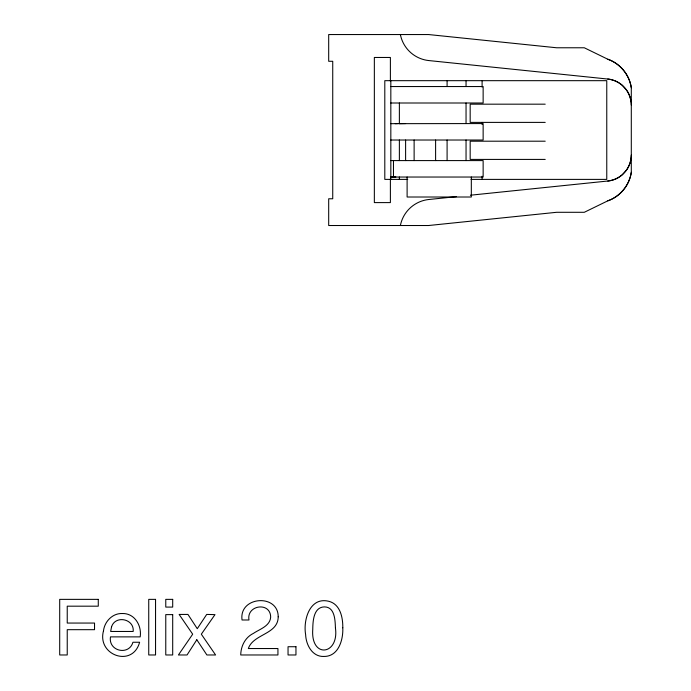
<?xml version="1.0" encoding="UTF-8"?>
<svg xmlns="http://www.w3.org/2000/svg" width="691" height="691" viewBox="0 0 691 691"><rect width="100%" height="100%" fill="white"/><g stroke="black" fill="none" stroke-linecap="round" stroke-linejoin="round"><path stroke-width="1.04" d="M470.433 195.208L607.795 181.025A26.94 26.413 90 0 0 622.254 174.771L626.53 170.029A25.921 25.42 -90 0 0 630.494 161.34L631.298 155M631.298 172.309C629.475 185.197 620.086 196.581 607.795 200.839L584.292 212.292L556.678 212.292L428.584 225.516L328.691 225.516L328.691 198.775L332.734 198.775L332.734 61.283L328.691 61.283L328.691 34.55L428.584 34.55L556.678 47.774L584.292 47.774L607.795 59.227C620.086 63.486 629.475 74.87 631.298 87.748L631.298 172.309A35.872 35.872 0 0 1 607.795 200.839M456.501 196.641L428.584 199.526A32.391 32.391 0 0 0 400.383 225.516M395.295 177.034L390.83 177.034L483.139 177.034L483.139 160.588L390.83 160.588M395.857 177.034L393.473 177.138L393.473 160.588M395.295 123.672L397.731 123.568M405.608 123.568L399.372 123.672L399.372 103.002M390.83 86.548L483.139 86.548L483.139 103.002L390.83 103.002M545.208 104.177L470.174 104.177L470.174 122.393L545.208 122.393M390.83 123.672L483.139 123.568L483.139 140.023L390.83 140.023M545.208 141.197L470.174 141.197L470.174 159.414L545.208 159.414M407.733 179.392L384.801 179.392L384.801 80.674L606.767 80.674L606.767 179.392L471.029 179.392M631.298 105.058L631.073 101.871A25.861 25.36 -90 0 0 626.521 90.037L622.254 85.295A26.94 26.413 -90 0 0 607.795 79.042L428.584 60.54A32.391 32.391 0 0 1 400.383 34.55M482.102 80.674L482.102 87.083M482.102 122.393L482.102 124.484M482.102 176.231L482.102 179.392M471.322 177.034L471.322 197.013L407.111 197.013L407.111 177.034M466.045 80.674L466.045 86.548M466.045 103.002L466.045 123.568M466.045 140.023L466.045 160.588M447.094 80.674L447.094 86.548M447.094 140.023L447.094 160.588M435.606 140.023L435.606 160.588M414.125 140.023L414.125 160.588M405.608 140.023L405.608 160.588M399.372 140.023L399.372 160.588M399.372 177.034L399.372 179.392M390.83 80.674L390.83 179.392M390.389 81.115L390.389 57.465L374.349 57.465L374.349 202.601L390.389 202.601L390.389 178.943M607.795 79.042A26.163 26.163 0 0 1 631.073 101.871M631.073 158.196A26.163 26.163 0 0 1 607.795 181.025M607.795 59.227A35.872 35.872 0 0 1 631.298 87.748M335.437 628.059C339.272 655.163 310.484 658.938 312.764 629.233C312.893 621.295 313.455 607.19 324.347 606.897C334.954 606.871 335.126 620.414 335.437 628.059M342.788 627.791C343.332 639.762 338.547 656.649 323.898 656.45C312.246 656.934 306.009 644.798 305.629 634.623C303.055 619.991 309.775 596.506 328.83 601.308C340.292 604.193 342.969 617.607 342.788 627.791M103.495 630.823C96.775 655.413 132.698 667.929 139.617 642.25L132.914 642.25C129.191 655.837 108.176 651.432 110.465 636.877L140.178 636.877C141.949 625.64 134.607 613.124 122.316 613.522C112.581 613.116 104.557 621.485 103.495 630.823M278.205 616.813C278.127 634.511 253.329 633.802 248.337 648.538L277.937 648.538L277.937 654.973L240.727 654.973C240.865 646.076 245.227 637.327 253.45 633.362C259.781 629.06 270.034 626.176 270.673 617.115C270.492 601.472 246.264 604.996 248.976 619.991L242.049 619.991C238.697 596.255 278.274 593.37 278.205 616.813M111.588 626.702L110.655 631.462L133.182 631.462C134.512 618.868 115.509 614.852 111.588 626.702M196.814 639.754L187.045 654.973L178.416 654.973L192.685 634.191L179.133 614.429L187.952 614.429L197.272 628.698L206.695 614.429L214.987 614.619L201.323 634.191L215.592 654.973L206.885 654.973L196.814 639.754M98.277 599.365L59.702 599.365L59.702 654.973L67.234 654.973L67.234 629.682L94.529 629.682L94.529 623.057L67.234 623.057L67.234 606.18L98.277 606.18L98.277 599.365M155.553 599.365L148.738 599.365L148.738 654.973L155.553 654.973L155.553 599.365M172.698 599.365L165.771 599.365L165.771 607.087L172.698 607.087L172.698 599.365M172.698 614.619L165.771 614.619L165.771 654.973L172.698 654.973L172.698 614.619M295.955 646.724L288.043 646.724L288.043 654.973L295.955 654.973L295.955 646.724"/></g></svg>
